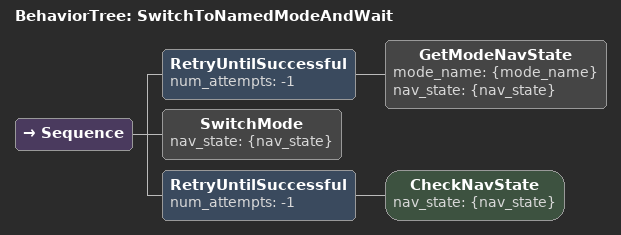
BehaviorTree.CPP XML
<?xml version="1.0" encoding="UTF-8"?>
<root BTCPP_format="4">
  <BehaviorTree ID="SwitchToNamedModeAndWait">
    <Sequence>
      <RetryUntilSuccessful num_attempts="-1">
        <GetModeNavState mode_name="{mode_name}"
                         nav_state="{nav_state}"/>
      </RetryUntilSuccessful>
      <SwitchMode nav_state="{nav_state}"/>
      <RetryUntilSuccessful num_attempts="-1">
        <CheckNavState nav_state="{nav_state}"/>
      </RetryUntilSuccessful>
    </Sequence>
  </BehaviorTree>

</root>
